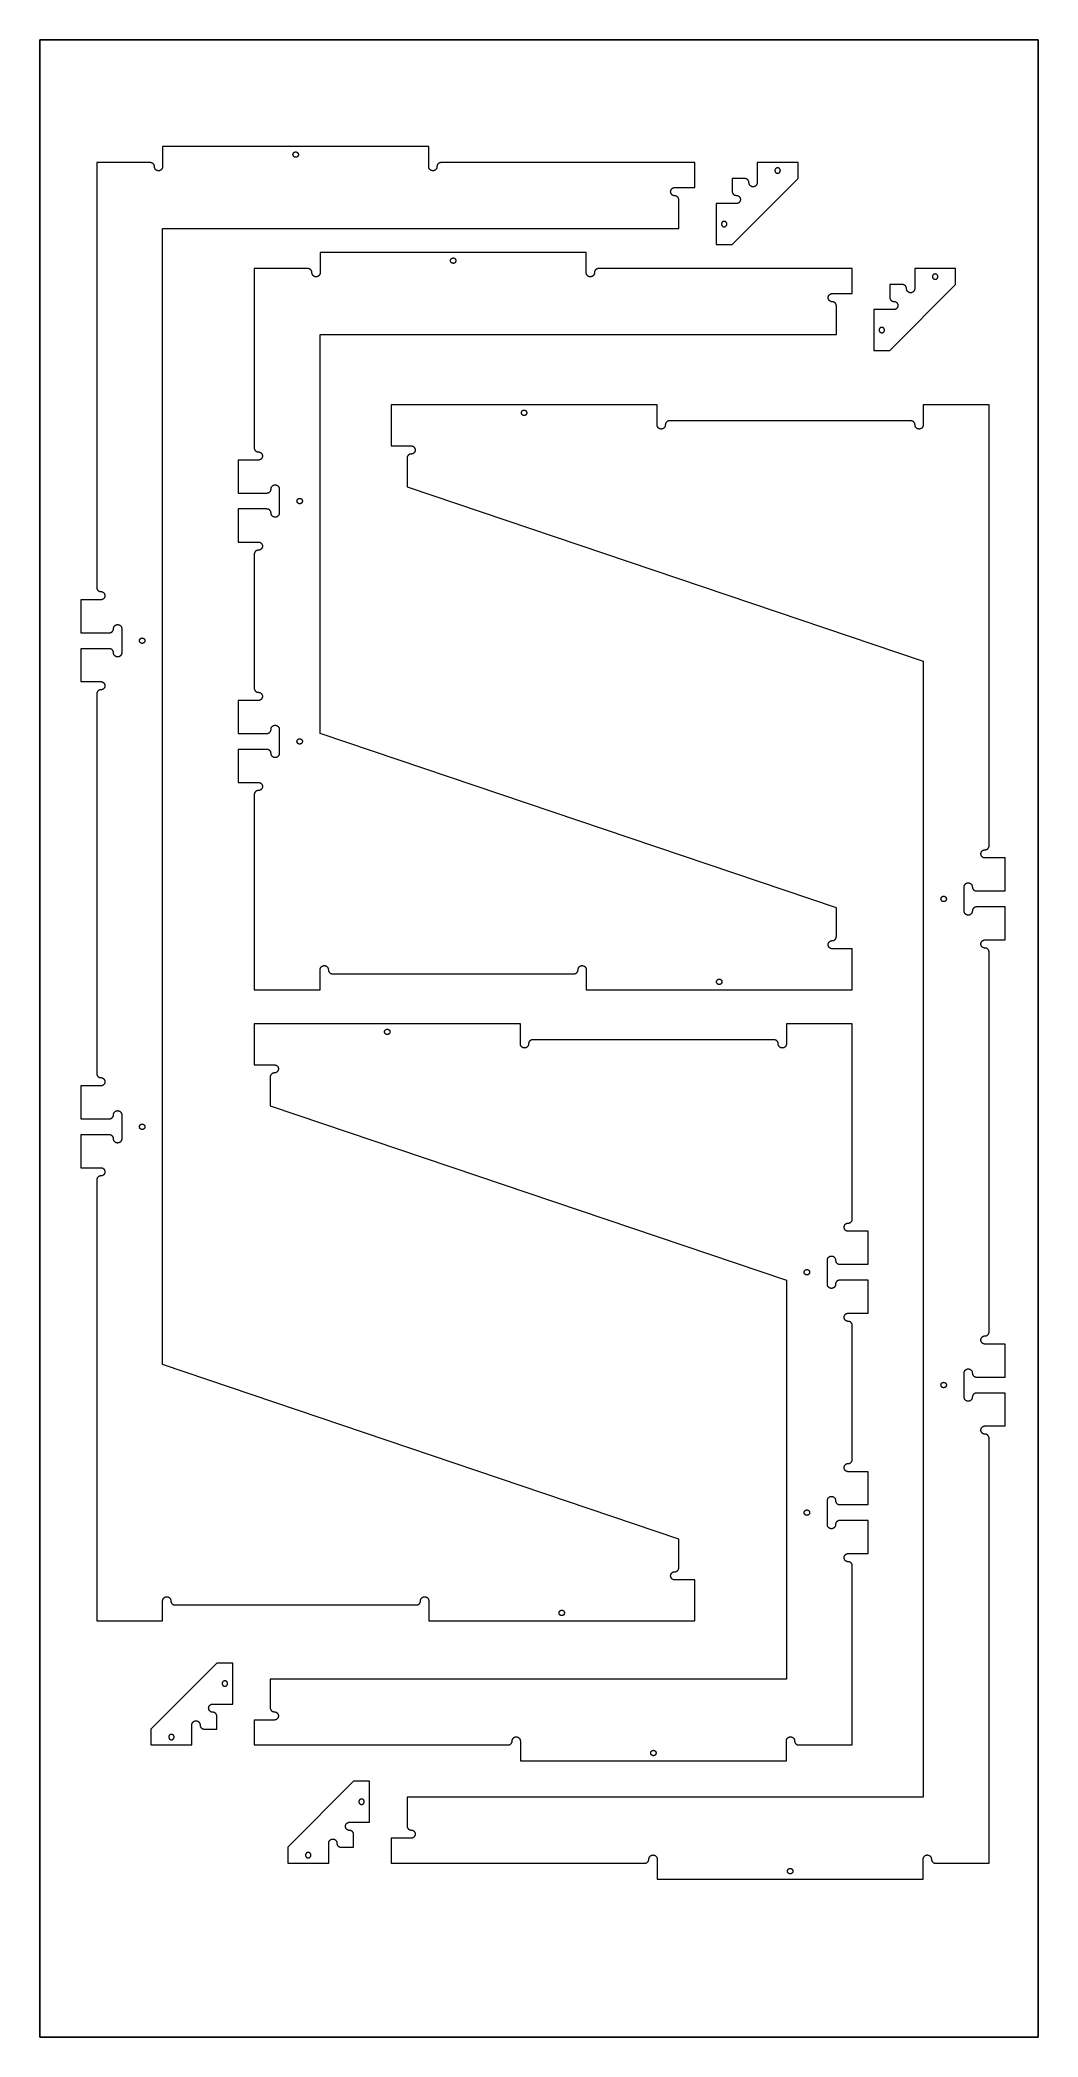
# Model space of a CAD drawing. Header units: millimetres. Extents: x 0 to 1219, y 0 to 2438.
import ezdxf

# ---------------------------------------------------------------- set-up
doc = ezdxf.new("R2010")
doc.units = ezdxf.units.MM
doc.header["$MEASUREMENT"] = 0
for name, color, linetype in [('Dowel Holes', 3, 'Continuous'), ('Material Border', 250, 'Continuous'), ('Outside Cut', 1, 'Continuous')]:
    doc.layers.add(name, color=color, linetype=linetype)

msp = doc.modelspace()

# ---------------------------------------------------------------- linework, layer by layer
at = {"layer": 'Dowel Holes', "linetype": 'Continuous', "lineweight": 0}
for points in [[(312.4, 2301.7), (309.1, 2301.7), (309.1, 2298.4), (309.1, 2295.1), (312.4, 2295.1), (315.7, 2295.1), (315.7, 2298.4), (315.7, 2301.7), (312.4, 2301.7)], [(904.4, 2278.9), (904.4, 2275.6), (901.1, 2275.6), (897.8, 2275.6), (897.8, 2278.9), (897.8, 2282.2), (901.1, 2282.2), (904.4, 2282.2), (904.4, 2278.9)], [(839.1, 2213.6), (839.1, 2210.3), (835.8, 2210.3), (832.5, 2210.3), (832.5, 2213.6), (832.5, 2216.9), (835.8, 2216.9), (839.1, 2216.9), (839.1, 2213.6)], [(508.1, 2168.9), (508.1, 2172.2), (504.8, 2172.2), (501.5, 2172.2), (501.5, 2168.9), (501.5, 2165.6), (504.8, 2165.6), (508.1, 2165.6), (508.1, 2168.9)], [(1096.8, 2149.4), (1096.8, 2146.1), (1093.5, 2146.1), (1090.2, 2146.1), (1090.2, 2149.4), (1090.2, 2152.7), (1093.5, 2152.7), (1096.8, 2152.7), (1096.8, 2149.4)], [(1031.6, 2084.2), (1031.6, 2080.9), (1028.3, 2080.9), (1025, 2080.9), (1025, 2084.2), (1025, 2087.5), (1028.3, 2087.5), (1031.6, 2087.5), (1031.6, 2084.2)], [(591.4, 1979.8), (594.7, 1979.8), (594.7, 1983.1), (594.7, 1986.4), (591.4, 1986.4), (588.1, 1986.4), (588.1, 1983.1), (588.1, 1979.8), (591.4, 1979.8)], [(320.6, 1875.4), (320.6, 1878.7), (317.3, 1878.7), (314, 1878.7), (314, 1875.4), (314, 1872.1), (317.3, 1872.1), (320.6, 1872.1), (320.6, 1875.4)], [(124.9, 1708.2), (121.6, 1708.2), (121.6, 1704.9), (121.6, 1701.6), (124.9, 1701.6), (128.2, 1701.6), (128.2, 1704.9), (128.2, 1708.2), (124.9, 1708.2)], [(320.6, 1581.9), (320.6, 1585.2), (317.3, 1585.2), (314, 1585.2), (314, 1581.9), (314, 1578.6), (317.3, 1578.6), (320.6, 1578.6), (320.6, 1581.9)], [(1103.9, 1386.3), (1107.2, 1386.3), (1107.2, 1389.6), (1107.2, 1392.9), (1103.9, 1392.9), (1100.6, 1392.9), (1100.6, 1389.6), (1100.6, 1386.3), (1103.9, 1386.3)], [(833.1, 1288.4), (833.1, 1291.7), (829.8, 1291.7), (826.5, 1291.7), (826.5, 1288.4), (826.5, 1285.1), (829.8, 1285.1), (833.1, 1285.1), (833.1, 1288.4)], [(421, 1227.3), (421, 1224), (424.3, 1224), (427.6, 1224), (427.6, 1227.3), (427.6, 1230.6), (424.3, 1230.6), (421, 1230.6), (421, 1227.3)], [(124.9, 1114.7), (121.6, 1114.7), (121.6, 1111.4), (121.6, 1108.1), (124.9, 1108.1), (128.2, 1108.1), (128.2, 1111.4), (128.2, 1114.7), (124.9, 1114.7)], [(933.5, 933.8), (933.5, 930.5), (936.8, 930.5), (940.1, 930.5), (940.1, 933.8), (940.1, 937.1), (936.8, 937.1), (933.5, 937.1), (933.5, 933.8)], [(1103.9, 792.8), (1107.2, 792.8), (1107.2, 796.1), (1107.2, 799.4), (1103.9, 799.4), (1100.6, 799.4), (1100.6, 796.1), (1100.6, 792.8), (1103.9, 792.8)], [(933.5, 640.3), (933.5, 637), (936.8, 637), (940.1, 637), (940.1, 640.3), (940.1, 643.6), (936.8, 643.6), (933.5, 643.6), (933.5, 640.3)], [(637.4, 521.2), (634.1, 521.2), (634.1, 517.9), (634.1, 514.6), (637.4, 514.6), (640.7, 514.6), (640.7, 517.9), (640.7, 521.2), (637.4, 521.2)], [(222.6, 431.6), (222.6, 434.9), (225.9, 434.9), (229.2, 434.9), (229.2, 431.6), (229.2, 428.3), (225.9, 428.3), (222.6, 428.3), (222.6, 431.6)], [(157.3, 366.3), (157.3, 369.6), (160.6, 369.6), (163.9, 369.6), (163.9, 366.3), (163.9, 363), (160.6, 363), (157.3, 363), (157.3, 366.3)], [(746, 346.8), (746, 343.5), (749.3, 343.5), (752.6, 343.5), (752.6, 346.8), (752.6, 350.1), (749.3, 350.1), (746, 350.1), (746, 346.8)], [(389.6, 287.3), (389.6, 290.6), (392.9, 290.6), (396.2, 290.6), (396.2, 287.3), (396.2, 284), (392.9, 284), (389.6, 284), (389.6, 287.3)], [(324.4, 222.1), (324.4, 225.4), (327.7, 225.4), (331, 225.4), (331, 222.1), (331, 218.8), (327.7, 218.8), (324.4, 218.8), (324.4, 222.1)], [(916.4, 199.3), (919.7, 199.3), (919.7, 202.6), (919.7, 205.9), (916.4, 205.9), (913.1, 205.9), (913.1, 202.6), (913.1, 199.3), (916.4, 199.3)]]:
    msp.add_rational_spline(points, [1, 0.707106781187, 1, 0.707106781187, 1, 0.707106781187, 1, 0.707106781187, 1], degree=2, knots=[0, 0, 0, 5.183628, 5.183628, 10.367256, 10.367256, 15.550884, 15.550884, 20.734512, 20.734512, 20.734512], dxfattribs=at)
at = {"layer": 'Material Border'}
msp.add_lwpolyline([(0, 0), (1219.2, 0), (1219.2, 2438.4), (0, 2438.4), (0, 0)], dxfattribs=at)
at = {"layer": 'Outside Cut', "linetype": 'Continuous', "lineweight": 0}
for p, q in [((474.9, 2308.1), (149.9, 2308.1)), ((149.9, 2308.1), (149.9, 2288.6)), ((474.9, 2288.6), (474.9, 2308.1)), ((134.9, 2288.6), (69.4, 2288.6)), ((69.4, 2288.6), (69.4, 1769.9)), ((149.9, 2288.6), (149.9, 2283.6)), ((474.9, 2283.6), (474.9, 2288.6)), ((799.9, 2288.6), (489.9, 2288.6)), ((799.9, 2258.1), (799.9, 2288.6)), ((845.6, 2269.1), (845.6, 2253.6)), ((845.6, 2188.6), (926.1, 2269.1)), ((861.1, 2269.1), (845.6, 2269.1)), ((926.1, 2288.6), (876.1, 2288.6)), ((876.1, 2288.6), (876.1, 2269.1)), ((876.1, 2269.1), (876.1, 2264.1)), ((926.1, 2269.1), (926.1, 2288.6)), ((775.4, 2258.1), (780.4, 2258.1)), ((780.4, 2258.1), (799.9, 2258.1)), ((780.4, 2208.1), (780.4, 2243.3)), ((780.4, 2243.3), (780.4, 2243.1)), ((845.6, 2238.6), (826.1, 2238.6)), ((826.1, 2238.6), (826.1, 2188.6)), ((850.6, 2238.6), (845.6, 2238.6)), ((149.9, 821.1), (149.9, 2208.1)), ((149.9, 2208.1), (780.4, 2208.1)), ((667.3, 2178.7), (342.3, 2178.7)), ((342.3, 2178.7), (342.3, 2159.2)), ((667.3, 2159.2), (667.3, 2178.7)), ((826.1, 2188.6), (845.6, 2188.6)), ((327.3, 2159.2), (261.8, 2159.2)), ((261.8, 2159.2), (261.8, 1940.4)), ((342.3, 2159.2), (342.3, 2154.2)), ((667.3, 2154.2), (667.3, 2159.2)), ((992.3, 2159.2), (682.3, 2159.2)), ((992.3, 2128.7), (992.3, 2159.2)), ((1118.5, 2159.2), (1068.5, 2159.2)), ((1068.5, 2159.2), (1068.5, 2139.7)), ((1118.5, 2139.7), (1118.5, 2159.2)), ((967.8, 2128.7), (972.8, 2128.7)), ((972.8, 2128.7), (992.3, 2128.7)), ((1038, 2139.7), (1038, 2124.2)), ((1038, 2059.2), (1118.5, 2139.7)), ((1053.5, 2139.7), (1038, 2139.7)), ((1068.5, 2139.7), (1068.5, 2134.7)), ((972.8, 2078.7), (972.8, 2113.7)), ((1038, 2109.2), (1018.5, 2109.2)), ((1018.5, 2109.2), (1018.5, 2059.2)), ((1043, 2109.2), (1038, 2109.2)), ((342.3, 1591.7), (342.3, 2078.7)), ((342.3, 2078.7), (972.8, 2078.7)), ((1018.5, 2059.2), (1038, 2059.2)), ((753.9, 1992.8), (428.9, 1992.8)), ((428.9, 1992.8), (428.9, 1942.8)), ((753.9, 1973.3), (753.9, 1992.8)), ((1159.4, 1992.8), (1078.9, 1992.8)), ((1078.9, 1992.8), (1078.9, 1973.3)), ((1159.4, 1454.6), (1159.4, 1992.8)), ((753.9, 1968.3), (753.9, 1973.3)), ((1063.9, 1973.3), (768.9, 1973.3)), ((1078.9, 1973.3), (1078.9, 1968.3)), ((428.9, 1942.8), (448.4, 1942.8)), ((448.4, 1942.8), (453.4, 1942.8)), ((448.4, 1927.8), (448.4, 1892.8)), ((261.8, 1925.4), (242.3, 1925.4)), ((242.3, 1925.4), (242.3, 1885.2)), ((266.8, 1925.4), (261.8, 1925.4)), ((242.3, 1885.2), (277.3, 1885.2)), ((292.3, 1890.2), (292.3, 1885.2)), ((292.3, 1885.2), (292.3, 1865.7)), ((448.4, 1892.8), (1078.9, 1679.8)), ((277.3, 1865.7), (242.3, 1865.7)), ((242.3, 1865.7), (242.3, 1825.4)), ((292.3, 1865.7), (292.3, 1860.7)), ((242.3, 1825.4), (261.8, 1825.4)), ((261.8, 1825.4), (266.8, 1825.4)), ((261.8, 1810.4), (261.8, 1646.9)), ((69.4, 1754.9), (49.9, 1754.9)), ((49.9, 1754.9), (49.9, 1714.6)), ((74.4, 1754.9), (69.4, 1754.9)), ((49.9, 1714.6), (84.9, 1714.6)), ((99.9, 1719.6), (99.9, 1714.6)), ((99.9, 1714.6), (99.9, 1695.1)), ((84.9, 1695.1), (49.9, 1695.1)), ((49.9, 1695.1), (49.9, 1654.9)), ((99.9, 1695.1), (99.9, 1690.1)), ((1078.9, 1679.8), (1078.9, 292.8)), ((49.9, 1654.9), (69.4, 1654.9)), ((69.4, 1654.9), (74.4, 1654.9)), ((69.4, 1639.9), (69.4, 1176.4)), ((261.8, 1631.9), (242.3, 1631.9)), ((242.3, 1631.9), (242.3, 1591.7)), ((266.8, 1631.9), (261.8, 1631.9)), ((242.3, 1591.7), (277.3, 1591.7)), ((292.3, 1596.7), (292.3, 1591.7)), ((292.3, 1591.7), (292.3, 1572.2)), ((972.8, 1378.7), (342.3, 1591.7)), ((277.3, 1572.2), (242.3, 1572.2)), ((242.3, 1572.2), (242.3, 1531.9)), ((292.3, 1572.2), (292.3, 1567.2)), ((242.3, 1531.9), (261.8, 1531.9)), ((261.8, 1531.9), (266.8, 1531.9)), ((261.8, 1516.9), (261.8, 1278.7)), ((1159.4, 1439.6), (1154.4, 1439.6)), ((1178.9, 1439.6), (1159.4, 1439.6)), ((1178.9, 1399.3), (1178.9, 1439.6)), ((1128.9, 1399.3), (1128.9, 1404.3)), ((1128.9, 1379.8), (1128.9, 1399.3)), ((1143.9, 1399.3), (1178.9, 1399.3)), ((972.8, 1343.7), (972.8, 1378.7)), ((1128.9, 1374.8), (1128.9, 1379.8)), ((1178.9, 1379.8), (1143.9, 1379.8)), ((1178.9, 1339.6), (1178.9, 1379.8)), ((972.8, 1328.7), (967.8, 1328.7)), ((992.3, 1328.7), (972.8, 1328.7)), ((992.3, 1278.7), (992.3, 1328.7)), ((1154.4, 1339.6), (1159.4, 1339.6)), ((1159.4, 1339.6), (1178.9, 1339.6)), ((1159.4, 861.1), (1159.4, 1324.6)), ((342.3, 1298.2), (342.3, 1303.2)), ((342.3, 1278.7), (342.3, 1298.2)), ((357.3, 1298.2), (652.3, 1298.2)), ((667.3, 1303.2), (667.3, 1298.2)), ((667.3, 1298.2), (667.3, 1278.7)), ((261.8, 1278.7), (342.3, 1278.7)), ((667.3, 1278.7), (992.3, 1278.7)), ((586.8, 1237.1), (261.8, 1237.1)), ((261.8, 1237.1), (261.8, 1187.1)), ((586.8, 1217.6), (586.8, 1237.1)), ((992.3, 1237.1), (911.8, 1237.1)), ((911.8, 1237.1), (911.8, 1217.6)), ((992.3, 998.8), (992.3, 1237.1)), ((586.8, 1212.6), (586.8, 1217.6)), ((896.8, 1217.6), (601.8, 1217.6)), ((911.8, 1217.6), (911.8, 1212.6)), ((261.8, 1187.1), (281.3, 1187.1)), ((281.3, 1187.1), (286.3, 1187.1)), ((281.3, 1172.1), (281.3, 1137.1)), ((69.4, 1161.4), (49.9, 1161.4)), ((49.9, 1161.4), (49.9, 1121.1)), ((74.4, 1161.4), (69.4, 1161.4)), ((99.9, 1126.1), (99.9, 1121.1)), ((281.3, 1137.1), (911.8, 924.1)), ((49.9, 1121.1), (84.9, 1121.1)), ((84.9, 1101.6), (49.9, 1101.6)), ((49.9, 1101.6), (49.9, 1061.4)), ((99.9, 1121.1), (99.9, 1101.6)), ((99.9, 1101.6), (99.9, 1096.6)), ((49.9, 1061.4), (69.4, 1061.4)), ((69.4, 1061.4), (74.4, 1061.4)), ((69.4, 1046.4), (69.4, 508.1)), ((992.3, 983.8), (987.3, 983.8)), ((1011.8, 983.8), (992.3, 983.8)), ((1011.8, 943.6), (1011.8, 983.8)), ((961.8, 943.6), (961.8, 948.6)), ((961.8, 924.1), (961.8, 943.6)), ((976.8, 943.6), (1011.8, 943.6)), ((911.8, 924.1), (911.8, 437.1)), ((961.8, 919.1), (961.8, 924.1)), ((1011.8, 924.1), (976.8, 924.1)), ((1011.8, 883.8), (1011.8, 924.1)), ((987.3, 883.8), (992.3, 883.8)), ((992.3, 883.8), (1011.8, 883.8)), ((992.3, 705.3), (992.3, 868.8)), ((1159.4, 846.1), (1154.4, 846.1)), ((1178.9, 846.1), (1159.4, 846.1)), ((1178.9, 805.8), (1178.9, 846.1)), ((780.4, 608.1), (149.9, 821.1)), ((1128.9, 805.8), (1128.9, 810.8)), ((1128.9, 786.3), (1128.9, 805.8)), ((1143.9, 805.8), (1178.9, 805.8)), ((1128.9, 781.3), (1128.9, 786.3)), ((1178.9, 786.3), (1143.9, 786.3)), ((1178.9, 746.1), (1178.9, 786.3)), ((1154.4, 746.1), (1159.4, 746.1)), ((1159.4, 746.1), (1178.9, 746.1)), ((1159.4, 212.3), (1159.4, 731.1)), ((992.3, 690.3), (987.3, 690.3)), ((1011.8, 690.3), (992.3, 690.3)), ((1011.8, 650.1), (1011.8, 690.3)), ((961.8, 650.1), (961.8, 655.1)), ((961.8, 630.6), (961.8, 650.1)), ((976.8, 650.1), (1011.8, 650.1)), ((961.8, 625.6), (961.8, 630.6)), ((1011.8, 630.6), (976.8, 630.6)), ((1011.8, 590.3), (1011.8, 630.6)), ((780.4, 573.1), (780.4, 608.1)), ((987.3, 590.3), (992.3, 590.3)), ((992.3, 590.3), (1011.8, 590.3)), ((992.3, 356.6), (992.3, 575.3)), ((780.4, 558.1), (775.4, 558.1)), ((799.9, 558.1), (780.4, 558.1)), ((799.9, 508.1), (799.9, 558.1)), ((149.9, 527.6), (149.9, 532.6)), ((149.9, 508.1), (149.9, 527.6)), ((164.9, 527.6), (459.9, 527.6)), ((474.9, 532.6), (474.9, 527.6)), ((474.9, 527.6), (474.9, 508.1)), ((69.4, 508.1), (149.9, 508.1)), ((474.9, 508.1), (799.9, 508.1)), ((216.1, 456.6), (135.6, 376.1)), ((235.6, 456.6), (216.1, 456.6)), ((235.6, 406.6), (235.6, 456.6)), ((911.8, 437.1), (281.3, 437.1)), ((281.3, 437.1), (281.3, 402.1)), ((211.1, 406.6), (216.1, 406.6)), ((216.1, 406.6), (235.6, 406.6)), ((216.1, 376.1), (216.1, 391.6)), ((135.6, 376.1), (135.6, 356.6)), ((185.6, 376.1), (185.6, 381.1)), ((185.6, 356.6), (185.6, 376.1)), ((200.6, 376.1), (216.1, 376.1)), ((281.3, 387.1), (261.8, 387.1)), ((261.8, 387.1), (261.8, 356.6)), ((286.3, 387.1), (281.3, 387.1)), ((135.6, 356.6), (185.6, 356.6)), ((261.8, 356.6), (571.8, 356.6)), ((586.8, 361.6), (586.8, 356.6)), ((586.8, 356.6), (586.8, 337.1)), ((911.8, 356.6), (911.8, 361.6)), ((911.8, 337.1), (911.8, 356.6)), ((926.8, 356.6), (992.3, 356.6)), ((586.8, 337.1), (911.8, 337.1)), ((383.2, 312.3), (302.7, 231.8)), ((402.7, 312.3), (383.2, 312.3)), ((402.7, 262.3), (402.7, 312.3)), ((1078.9, 292.8), (448.4, 292.8)), ((448.4, 292.8), (448.4, 257.7)), ((378.2, 262.3), (383.2, 262.3)), ((383.2, 262.3), (402.7, 262.3)), ((383.2, 231.8), (383.2, 247.3)), ((448.4, 257.7), (448.4, 257.8)), ((302.7, 231.8), (302.7, 212.3)), ((352.7, 231.8), (352.7, 236.8)), ((352.7, 212.3), (352.7, 231.8)), ((367.7, 231.8), (383.2, 231.8)), ((448.4, 242.8), (428.9, 242.8)), ((428.9, 242.8), (428.9, 212.3)), ((453.4, 242.8), (448.4, 242.8)), ((302.7, 212.3), (352.7, 212.3)), ((428.9, 212.3), (738.9, 212.3)), ((753.9, 217.3), (753.9, 212.3)), ((753.9, 212.3), (753.9, 192.8)), ((1078.9, 212.3), (1078.9, 217.3)), ((1078.9, 192.8), (1078.9, 212.3)), ((1093.9, 212.3), (1159.4, 212.3)), ((753.9, 192.8), (1078.9, 192.8))]:
    msp.add_line(p, q, dxfattribs=at)
for points, weights in [([(139.9, 2283.6), (139.9, 2288.6), (134.9, 2288.6)], [1, 0.707106781187, 1]), ([(144.9, 2278.6), (139.9, 2278.6), (139.9, 2283.6)], [1, 0.707106781186, 1]), ([(149.9, 2283.6), (149.9, 2278.6), (144.9, 2278.6)], [1, 0.707134397691, 1]), ([(479.9, 2278.6), (474.9, 2278.6), (474.9, 2283.6)], [1, 0.707134402006, 1]), ([(484.9, 2283.6), (484.9, 2278.6), (479.9, 2278.6)], [1, 0.707106781187, 1]), ([(489.9, 2288.6), (484.9, 2288.6), (484.9, 2283.6)], [1, 0.707106781186, 1]), ([(866.1, 2264.1), (866.1, 2269.1), (861.1, 2269.1)], [1, 0.707106781187, 1]), ([(770.4, 2253.1), (770.4, 2258.1), (775.4, 2258.1)], [1, 0.707134402006, 1]), ([(775.4, 2248.1), (770.4, 2248.1), (770.4, 2253.1)], [1, 0.707106781187, 1]), ([(780.4, 2243.1), (780.4, 2248.1), (775.4, 2248.1)], [1, 0.707106781187, 1]), ([(845.6, 2253.6), (845.6, 2248.6), (850.6, 2248.6)], [1, 0.707106781187, 1]), ([(850.6, 2248.6), (855.6, 2248.6), (855.6, 2243.6)], [1, 0.707106781187, 1]), ([(855.6, 2243.6), (855.6, 2238.6), (850.6, 2238.6)], [1, 0.707134402005, 1]), ([(871.1, 2259.1), (866.1, 2259.1), (866.1, 2264.1)], [1, 0.707106781187, 1]), ([(876.1, 2264.1), (876.1, 2259.1), (871.1, 2259.1)], [1, 0.707106781187, 1]), ([(332.3, 2154.2), (332.3, 2159.2), (327.3, 2159.2)], [1, 0.707106781187, 1]), ([(337.3, 2149.2), (332.3, 2149.2), (332.3, 2154.2)], [1, 0.707106781186, 1]), ([(342.3, 2154.2), (342.3, 2149.2), (337.3, 2149.2)], [1, 0.707134397691, 1]), ([(672.3, 2149.2), (667.3, 2149.2), (667.3, 2154.2)], [1, 0.707134402006, 1]), ([(677.3, 2154.2), (677.3, 2149.2), (672.3, 2149.2)], [1, 0.707106781187, 1]), ([(682.3, 2159.2), (677.3, 2159.2), (677.3, 2154.2)], [1, 0.707106781186, 1]), ([(962.8, 2123.7), (962.8, 2128.7), (967.8, 2128.7)], [1, 0.707134402006, 1]), ([(967.8, 2118.7), (962.8, 2118.7), (962.8, 2123.7)], [1, 0.707106781187, 1]), ([(1038, 2124.2), (1038, 2119.2), (1043, 2119.2)], [1, 0.707106781187, 1]), ([(1058.5, 2134.7), (1058.5, 2139.7), (1053.5, 2139.7)], [1, 0.707106781187, 1]), ([(1063.5, 2129.7), (1058.5, 2129.7), (1058.5, 2134.7)], [1, 0.707106781187, 1]), ([(1068.5, 2134.7), (1068.5, 2129.7), (1063.5, 2129.7)], [1, 0.707106781187, 1]), ([(972.8, 2113.7), (972.8, 2118.7), (967.8, 2118.7)], [1, 0.707106781187, 1]), ([(1043, 2119.2), (1048, 2119.2), (1048, 2114.2)], [1, 0.707106781187, 1]), ([(1048, 2114.2), (1048, 2109.2), (1043, 2109.2)], [1, 0.707134402005, 1]), ([(758.9, 1963.3), (753.9, 1963.3), (753.9, 1968.3)], [1, 0.707134402006, 1]), ([(763.9, 1968.3), (763.9, 1963.3), (758.9, 1963.3)], [1, 0.707106781186, 1]), ([(768.9, 1973.3), (763.9, 1973.3), (763.9, 1968.3)], [1, 0.707106781187, 1]), ([(1068.9, 1968.3), (1068.9, 1973.3), (1063.9, 1973.3)], [1, 0.707106781186, 1]), ([(1073.9, 1963.3), (1068.9, 1963.3), (1068.9, 1968.3)], [1, 0.707106781187, 1]), ([(1078.9, 1968.3), (1078.9, 1963.3), (1073.9, 1963.3)], [1, 0.707106781186, 1]), ([(261.8, 1940.4), (261.8, 1935.4), (266.8, 1935.4)], [1, 0.707106781186, 1]), ([(266.8, 1935.4), (271.8, 1935.4), (271.8, 1930.4)], [1, 0.707106781187, 1]), ([(271.8, 1930.4), (271.8, 1925.4), (266.8, 1925.4)], [1, 0.707134402006, 1]), ([(453.4, 1932.8), (448.4, 1932.8), (448.4, 1927.8)], [1, 0.707106781186, 1]), ([(453.4, 1942.8), (458.4, 1942.8), (458.4, 1937.8)], [1, 0.707106781187, 1]), ([(458.4, 1937.8), (458.4, 1932.8), (453.4, 1932.8)], [1, 0.707106781186, 1]), ([(277.3, 1885.2), (282.3, 1885.2), (282.3, 1890.2)], [1, 0.707106781187, 1]), ([(282.3, 1890.2), (282.3, 1895.2), (287.3, 1895.2)], [1, 0.707106781186, 1]), ([(287.3, 1895.2), (292.3, 1895.2), (292.3, 1890.2)], [1, 0.707134402006, 1]), ([(282.3, 1860.7), (282.3, 1865.7), (277.3, 1865.7)], [1, 0.707106781186, 1]), ([(287.3, 1855.7), (282.3, 1855.7), (282.3, 1860.7)], [1, 0.707106781187, 1]), ([(292.3, 1860.7), (292.3, 1855.7), (287.3, 1855.7)], [1, 0.707134397691, 1]), ([(266.8, 1815.4), (261.8, 1815.4), (261.8, 1810.4)], [1, 0.707106781186, 1]), ([(266.8, 1825.4), (271.8, 1825.4), (271.8, 1820.4)], [1, 0.70713439769, 1]), ([(271.8, 1820.4), (271.8, 1815.4), (266.8, 1815.4)], [1, 0.707106781187, 1]), ([(69.4, 1769.9), (69.4, 1764.9), (74.4, 1764.9)], [1, 0.707106781186, 1]), ([(74.4, 1764.9), (79.4, 1764.9), (79.4, 1759.9)], [1, 0.707106781186, 1]), ([(79.4, 1759.9), (79.4, 1754.9), (74.4, 1754.9)], [1, 0.707134402005, 1]), ([(84.9, 1714.6), (89.9, 1714.6), (89.9, 1719.6)], [1, 0.707106781186, 1]), ([(89.9, 1719.6), (89.9, 1724.6), (94.9, 1724.6)], [1, 0.707106781187, 1]), ([(94.9, 1724.6), (99.9, 1724.6), (99.9, 1719.6)], [1, 0.707134402005, 1]), ([(89.9, 1690.1), (89.9, 1695.1), (84.9, 1695.1)], [1, 0.707106781186, 1]), ([(94.9, 1685.1), (89.9, 1685.1), (89.9, 1690.1)], [1, 0.707106781186, 1]), ([(99.9, 1690.1), (99.9, 1685.1), (94.9, 1685.1)], [1, 0.707134397691, 1]), ([(74.4, 1644.9), (69.4, 1644.9), (69.4, 1639.9)], [1, 0.707106781187, 1]), ([(74.4, 1654.9), (79.4, 1654.9), (79.4, 1649.9)], [1, 0.70713439769, 1]), ([(79.4, 1649.9), (79.4, 1644.9), (74.4, 1644.9)], [1, 0.707106781186, 1]), ([(261.8, 1646.9), (261.8, 1641.9), (266.8, 1641.9)], [1, 0.707106781186, 1]), ([(266.8, 1641.9), (271.8, 1641.9), (271.8, 1636.9)], [1, 0.707106781187, 1]), ([(271.8, 1636.9), (271.8, 1631.9), (266.8, 1631.9)], [1, 0.707134402006, 1]), ([(277.3, 1591.7), (282.3, 1591.7), (282.3, 1596.7)], [1, 0.707106781187, 1]), ([(282.3, 1596.7), (282.3, 1601.7), (287.3, 1601.7)], [1, 0.707106781186, 1]), ([(287.3, 1601.7), (292.3, 1601.7), (292.3, 1596.7)], [1, 0.707134402006, 1]), ([(282.3, 1567.2), (282.3, 1572.2), (277.3, 1572.2)], [1, 0.707106781186, 1]), ([(287.3, 1562.2), (282.3, 1562.2), (282.3, 1567.2)], [1, 0.707106781187, 1]), ([(292.3, 1567.2), (292.3, 1562.2), (287.3, 1562.2)], [1, 0.707134397691, 1]), ([(266.8, 1521.9), (261.8, 1521.9), (261.8, 1516.9)], [1, 0.707106781187, 1]), ([(266.8, 1531.9), (271.8, 1531.9), (271.8, 1526.9)], [1, 0.707106781186, 1]), ([(271.8, 1526.9), (271.8, 1521.9), (266.8, 1521.9)], [1, 0.707106781186, 1]), ([(1149.4, 1444.6), (1149.4, 1449.6), (1154.4, 1449.6)], [1, 0.707106781186, 1]), ([(1154.4, 1439.6), (1149.4, 1439.6), (1149.4, 1444.6)], [1, 0.707106781186, 1]), ([(1154.4, 1449.6), (1159.4, 1449.6), (1159.4, 1454.6)], [1, 0.707106781187, 1]), ([(1128.9, 1404.3), (1128.9, 1409.3), (1133.9, 1409.3)], [1, 0.70713439769, 1]), ([(1133.9, 1409.3), (1138.9, 1409.3), (1138.9, 1404.3)], [1, 0.707106781187, 1]), ([(1138.9, 1404.3), (1138.9, 1399.3), (1143.9, 1399.3)], [1, 0.707106781187, 1]), ([(1133.9, 1369.8), (1128.9, 1369.8), (1128.9, 1374.8)], [1, 0.707134402006, 1]), ([(1138.9, 1374.8), (1138.9, 1369.8), (1133.9, 1369.8)], [1, 0.707106781186, 1]), ([(1143.9, 1379.8), (1138.9, 1379.8), (1138.9, 1374.8)], [1, 0.707106781187, 1]), ([(967.8, 1338.7), (972.8, 1338.7), (972.8, 1343.7)], [1, 0.707106781186, 1]), ([(962.8, 1333.7), (962.8, 1338.7), (967.8, 1338.7)], [1, 0.707106781187, 1]), ([(967.8, 1328.7), (962.8, 1328.7), (962.8, 1333.7)], [1, 0.707106781187, 1]), ([(1149.4, 1334.6), (1149.4, 1339.6), (1154.4, 1339.6)], [1, 0.707134402005, 1]), ([(1154.4, 1329.6), (1149.4, 1329.6), (1149.4, 1334.6)], [1, 0.707106781186, 1]), ([(1159.4, 1324.6), (1159.4, 1329.6), (1154.4, 1329.6)], [1, 0.707106781187, 1]), ([(342.3, 1303.2), (342.3, 1308.2), (347.3, 1308.2)], [1, 0.707106781186, 1]), ([(347.3, 1308.2), (352.3, 1308.2), (352.3, 1303.2)], [1, 0.707106781187, 1]), ([(352.3, 1303.2), (352.3, 1298.2), (357.3, 1298.2)], [1, 0.707106781186, 1]), ([(652.3, 1298.2), (657.3, 1298.2), (657.3, 1303.2)], [1, 0.707106781187, 1]), ([(657.3, 1303.2), (657.3, 1308.2), (662.3, 1308.2)], [1, 0.707106781186, 1]), ([(662.3, 1308.2), (667.3, 1308.2), (667.3, 1303.2)], [1, 0.707134402006, 1]), ([(591.8, 1207.6), (586.8, 1207.6), (586.8, 1212.6)], [1, 0.707134402006, 1]), ([(596.8, 1212.6), (596.8, 1207.6), (591.8, 1207.6)], [1, 0.707106781186, 1]), ([(601.8, 1217.6), (596.8, 1217.6), (596.8, 1212.6)], [1, 0.707106781187, 1]), ([(901.8, 1212.6), (901.8, 1217.6), (896.8, 1217.6)], [1, 0.707106781186, 1]), ([(906.8, 1207.6), (901.8, 1207.6), (901.8, 1212.6)], [1, 0.707106781187, 1]), ([(911.8, 1212.6), (911.8, 1207.6), (906.8, 1207.6)], [1, 0.707106781186, 1]), ([(69.4, 1176.4), (69.4, 1171.4), (74.4, 1171.4)], [1, 0.707106781186, 1]), ([(74.4, 1171.4), (79.4, 1171.4), (79.4, 1166.4)], [1, 0.707106781187, 1]), ([(286.3, 1177.1), (281.3, 1177.1), (281.3, 1172.1)], [1, 0.707106781186, 1]), ([(286.3, 1187.1), (291.3, 1187.1), (291.3, 1182.1)], [1, 0.707106781187, 1]), ([(291.3, 1182.1), (291.3, 1177.1), (286.3, 1177.1)], [1, 0.707106781187, 1]), ([(79.4, 1166.4), (79.4, 1161.4), (74.4, 1161.4)], [1, 0.707134402006, 1]), ([(84.9, 1121.1), (89.9, 1121.1), (89.9, 1126.1)], [1, 0.707106781187, 1]), ([(89.9, 1126.1), (89.9, 1131.1), (94.9, 1131.1)], [1, 0.707106781186, 1]), ([(94.9, 1131.1), (99.9, 1131.1), (99.9, 1126.1)], [1, 0.707134402006, 1]), ([(89.9, 1096.6), (89.9, 1101.6), (84.9, 1101.6)], [1, 0.707106781186, 1]), ([(94.9, 1091.6), (89.9, 1091.6), (89.9, 1096.6)], [1, 0.707106781187, 1]), ([(99.9, 1096.6), (99.9, 1091.6), (94.9, 1091.6)], [1, 0.70713439769, 1]), ([(74.4, 1051.4), (69.4, 1051.4), (69.4, 1046.4)], [1, 0.707106781187, 1]), ([(74.4, 1061.4), (79.4, 1061.4), (79.4, 1056.4)], [1, 0.707106781187, 1]), ([(79.4, 1056.4), (79.4, 1051.4), (74.4, 1051.4)], [1, 0.707106781187, 1]), ([(982.3, 988.8), (982.3, 993.8), (987.3, 993.8)], [1, 0.707106781187, 1]), ([(987.3, 983.8), (982.3, 983.8), (982.3, 988.8)], [1, 0.707106781187, 1]), ([(987.3, 993.8), (992.3, 993.8), (992.3, 998.8)], [1, 0.707106781186, 1]), ([(961.8, 948.6), (961.8, 953.6), (966.8, 953.6)], [1, 0.707134397691, 1]), ([(966.8, 953.6), (971.8, 953.6), (971.8, 948.6)], [1, 0.707106781187, 1]), ([(971.8, 948.6), (971.8, 943.6), (976.8, 943.6)], [1, 0.707106781187, 1]), ([(966.8, 914.1), (961.8, 914.1), (961.8, 919.1)], [1, 0.707134402006, 1]), ([(971.8, 919.1), (971.8, 914.1), (966.8, 914.1)], [1, 0.707106781187, 1]), ([(976.8, 924.1), (971.8, 924.1), (971.8, 919.1)], [1, 0.707106781187, 1]), ([(982.3, 878.8), (982.3, 883.8), (987.3, 883.8)], [1, 0.707134402006, 1]), ([(987.3, 873.8), (982.3, 873.8), (982.3, 878.8)], [1, 0.707106781187, 1]), ([(992.3, 868.8), (992.3, 873.8), (987.3, 873.8)], [1, 0.707106781186, 1]), ([(1149.4, 851.1), (1149.4, 856.1), (1154.4, 856.1)], [1, 0.707106781187, 1]), ([(1154.4, 856.1), (1159.4, 856.1), (1159.4, 861.1)], [1, 0.707106781186, 1]), ([(1154.4, 846.1), (1149.4, 846.1), (1149.4, 851.1)], [1, 0.707134397691, 1]), ([(1128.9, 810.8), (1128.9, 815.8), (1133.9, 815.8)], [1, 0.707134397691, 1]), ([(1133.9, 815.8), (1138.9, 815.8), (1138.9, 810.8)], [1, 0.707106781186, 1]), ([(1138.9, 810.8), (1138.9, 805.8), (1143.9, 805.8)], [1, 0.707106781187, 1]), ([(1133.9, 776.3), (1128.9, 776.3), (1128.9, 781.3)], [1, 0.707134402006, 1]), ([(1138.9, 781.3), (1138.9, 776.3), (1133.9, 776.3)], [1, 0.707106781187, 1]), ([(1143.9, 786.3), (1138.9, 786.3), (1138.9, 781.3)], [1, 0.707106781187, 1]), ([(1149.4, 741.1), (1149.4, 746.1), (1154.4, 746.1)], [1, 0.707134402006, 1]), ([(1154.4, 736.1), (1149.4, 736.1), (1149.4, 741.1)], [1, 0.707106781186, 1]), ([(1159.4, 731.1), (1159.4, 736.1), (1154.4, 736.1)], [1, 0.707106781187, 1]), ([(982.3, 695.3), (982.3, 700.3), (987.3, 700.3)], [1, 0.707106781187, 1]), ([(987.3, 690.3), (982.3, 690.3), (982.3, 695.3)], [1, 0.707134397691, 1]), ([(987.3, 700.3), (992.3, 700.3), (992.3, 705.3)], [1, 0.707106781186, 1]), ([(961.8, 655.1), (961.8, 660.1), (966.8, 660.1)], [1, 0.707134397691, 1]), ([(966.8, 660.1), (971.8, 660.1), (971.8, 655.1)], [1, 0.707106781187, 1]), ([(971.8, 655.1), (971.8, 650.1), (976.8, 650.1)], [1, 0.707106781187, 1]), ([(966.8, 620.6), (961.8, 620.6), (961.8, 625.6)], [1, 0.707134402006, 1]), ([(971.8, 625.6), (971.8, 620.6), (966.8, 620.6)], [1, 0.707106781187, 1]), ([(976.8, 630.6), (971.8, 630.6), (971.8, 625.6)], [1, 0.707106781187, 1]), ([(982.3, 585.3), (982.3, 590.3), (987.3, 590.3)], [1, 0.707134402006, 1]), ([(987.3, 580.3), (982.3, 580.3), (982.3, 585.3)], [1, 0.707106781187, 1]), ([(770.4, 563.1), (770.4, 568.1), (775.4, 568.1)], [1, 0.707106781186, 1]), ([(775.4, 558.1), (770.4, 558.1), (770.4, 563.1)], [1, 0.707106781187, 1]), ([(775.4, 568.1), (780.4, 568.1), (780.4, 573.1)], [1, 0.707106781186, 1]), ([(992.3, 575.3), (992.3, 580.3), (987.3, 580.3)], [1, 0.707106781187, 1]), ([(149.9, 532.6), (149.9, 537.6), (154.9, 537.6)], [1, 0.707106781187, 1]), ([(154.9, 537.6), (159.9, 537.6), (159.9, 532.6)], [1, 0.707106781187, 1]), ([(464.9, 532.6), (464.9, 537.6), (469.9, 537.6)], [1, 0.707106781187, 1]), ([(469.9, 537.6), (474.9, 537.6), (474.9, 532.6)], [1, 0.707134402005, 1]), ([(159.9, 532.6), (159.9, 527.6), (164.9, 527.6)], [1, 0.707106781186, 1]), ([(459.9, 527.6), (464.9, 527.6), (464.9, 532.6)], [1, 0.707106781187, 1]), ([(206.1, 401.6), (206.1, 406.6), (211.1, 406.6)], [1, 0.707134402006, 1]), ([(211.1, 396.6), (206.1, 396.6), (206.1, 401.6)], [1, 0.707106781187, 1]), ([(216.1, 391.6), (216.1, 396.6), (211.1, 396.6)], [1, 0.707106781186, 1]), ([(281.3, 402.1), (281.3, 397.1), (286.3, 397.1)], [1, 0.707106781186, 1]), ([(286.3, 397.1), (291.3, 397.1), (291.3, 392.1)], [1, 0.707106781187, 1]), ([(291.3, 392.1), (291.3, 387.1), (286.3, 387.1)], [1, 0.707134402006, 1]), ([(185.6, 381.1), (185.6, 386.1), (190.6, 386.1)], [1, 0.707106781187, 1]), ([(190.6, 386.1), (195.6, 386.1), (195.6, 381.1)], [1, 0.707106781187, 1]), ([(195.6, 381.1), (195.6, 376.1), (200.6, 376.1)], [1, 0.707106781187, 1]), ([(576.8, 361.6), (576.8, 366.6), (581.8, 366.6)], [1, 0.707106781187, 1]), ([(581.8, 366.6), (586.8, 366.6), (586.8, 361.6)], [1, 0.707134402005, 1]), ([(911.8, 361.6), (911.8, 366.6), (916.8, 366.6)], [1, 0.707134397691, 1]), ([(916.8, 366.6), (921.8, 366.6), (921.8, 361.6)], [1, 0.707106781187, 1]), ([(571.8, 356.6), (576.8, 356.6), (576.8, 361.6)], [1, 0.707106781187, 1]), ([(921.8, 361.6), (921.8, 356.6), (926.8, 356.6)], [1, 0.707106781186, 1]), ([(373.2, 257.3), (373.2, 262.3), (378.2, 262.3)], [1, 0.707134402006, 1]), ([(378.2, 252.3), (373.2, 252.3), (373.2, 257.3)], [1, 0.707106781187, 1]), ([(383.2, 247.3), (383.2, 252.3), (378.2, 252.3)], [1, 0.707106781186, 1]), ([(448.4, 257.8), (448.4, 252.8), (453.4, 252.8)], [1, 0.707106781186, 1]), ([(453.4, 252.8), (458.4, 252.8), (458.4, 247.8)], [1, 0.707106781187, 1]), ([(458.4, 247.8), (458.4, 242.8), (453.4, 242.8)], [1, 0.707134402005, 1]), ([(352.7, 236.8), (352.7, 241.8), (357.7, 241.8)], [1, 0.707106781187, 1]), ([(357.7, 241.8), (362.7, 241.8), (362.7, 236.8)], [1, 0.707106781187, 1]), ([(362.7, 236.8), (362.7, 231.8), (367.7, 231.8)], [1, 0.707106781187, 1]), ([(743.9, 217.3), (743.9, 222.3), (748.9, 222.3)], [1, 0.707106781187, 1]), ([(748.9, 222.3), (753.9, 222.3), (753.9, 217.3)], [1, 0.707134402005, 1]), ([(1078.9, 217.3), (1078.9, 222.3), (1083.9, 222.3)], [1, 0.707134397691, 1]), ([(1083.9, 222.3), (1088.9, 222.3), (1088.9, 217.3)], [1, 0.707106781187, 1]), ([(738.9, 212.3), (743.9, 212.3), (743.9, 217.3)], [1, 0.707106781186, 1]), ([(1088.9, 217.3), (1088.9, 212.3), (1093.9, 212.3)], [1, 0.707106781187, 1])]:
    msp.add_rational_spline(points, weights, degree=2, dxfattribs=at)

doc.saveas('drawing.dxf')
